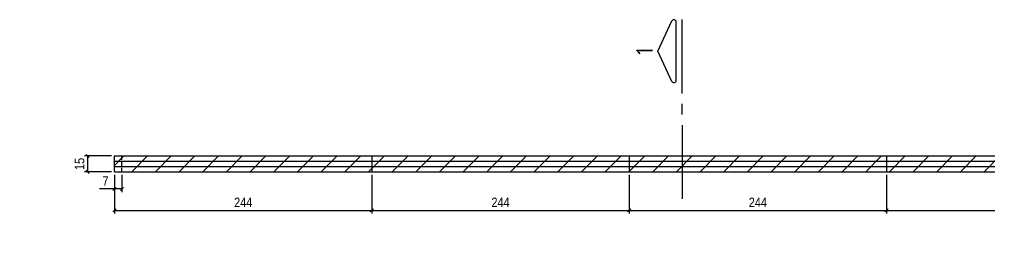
# Model space of a CAD drawing. Extents: x 1860 to 8661, y -614 to 3008.
# Drawn here: x 3154 to 4074, y 2243 to 2462 of the extents above; entities that cross this region are included whole.
import ezdxf
from ezdxf.enums import TextEntityAlignment as Align

# ---------------------------------------------------------------- set-up
doc = ezdxf.new("R2010")
doc.units = 0
doc.linetypes.add('HIDDEN', pattern=[0.375, 0.25, -0.125])
for name, color, linetype in [('COTA', 241, 'Continuous'), ('F-CORTE-INDICAÇÃO', 4, 'Continuous'), ('Painéis', 200, 'Continuous'), ('SARR_2.2x7', 40, 'Continuous')]:
    doc.layers.add(name, color=color, linetype=linetype)
doc.layers.add('Hachura', color=251, linetype='Continuous', lineweight=9)
doc.styles.add('COTA TECNICA-50', font='techl___.ttf', dxfattribs={"height": 9})
doc.styles.add('ROMANS', font='romans.shx')
doc.dimstyles.new('COTA PAINEL-50', dxfattribs={"dimtxt": 9, "dimasz": 3, "dimexe": 3, "dimexo": 3, "dimgap": 3, "dimtad": 1, "dimdec": 1, "dimzin": 12, "dimdsep": 46, "dimtxsty": 'COTA TECNICA-50', "dimblk1": 'OBLIQUE', "dimblk2": 'OBLIQUE', "dimsah": 1, "dimcen": 0.9, "dimclrd": 4, "dimclre": 4, "dimclrt": 240, "dimadec": 1, "dimazin": 3, "dimtfac": 1, "dimtdec": 1, "dimtmove": 0, "dimatfit": 3, "dimfxl": 1, "dimtolj": 1, "dimtzin": 12, "dimarcsym": 0})

# ---------------------------------------------------------------- blocks, each defined once
blk = doc.blocks.new('*U38')
at = {"layer": 'F-CORTE-INDICAÇÃO'}
for p, q in [((70, 0), (0, 0)), ((80, 0), (90, 0)), ((100, 0), (170, 0))]:
    blk.add_line(p, q, dxfattribs=at)
blk.add_lwpolyline([(112, 6, -0.802585), (111.15, 9.81), (140, 23.26), (168.85, 9.81, -0.802585), (168, 6)], format="xyb", close=True, dxfattribs=at)
at = {"layer": 'F-CORTE-INDICAÇÃO', "style": 'ROMANS'}
blk.add_attdef('CORTE', text='', height=15, dxfattribs=at).set_placement((140, 35.76), align=Align.MIDDLE_CENTER)
at = {"layer": 'F-CORTE-INDICAÇÃO', "color": 2, "style": 'ROMANS'}
blk.add_attdef('FOLHA', text='', height=12, dxfattribs=at).set_placement((140, -10), align=Align.MIDDLE_CENTER)
blk = doc.blocks.new('_Oblique')
at = {"color": 0, "linetype": 'ByBlock', "lineweight": -2}
blk.add_line((-0.5, -0.5), (0.5, 0.5), dxfattribs=at)
blk = doc.blocks.new('*D1323')
at = {"layer": 'COTA', "color": 4, "lineweight": -2, "transparency": 16777216}
for p, q in [((3243.87, 2314.3), (3243.87, 2277.79)), ((3487.87, 2314.3), (3487.87, 2277.79)), ((3243.87, 2280.79), (3487.87, 2280.79))]:
    blk.add_line(p, q, dxfattribs=at)
at = {"layer": 'Defpoints', "color": 0, "transparency": 16777216}
for p in [(3243.87, 2317.3), (3487.87, 2317.3), (3487.87, 2280.79)]:
    blk.add_point(p, dxfattribs=at)
at = {"layer": 'COTA', "color": 4, "lineweight": -2, "transparency": 16777216, "xscale": 3, "yscale": 3, "zscale": 3, "rotation": 180}
blk.add_blockref('_Oblique', (3243.87, 2280.79), dxfattribs=at)
at = {"layer": 'COTA', "color": 4, "lineweight": -2, "transparency": 16777216, "xscale": 3, "yscale": 3, "zscale": 3}
blk.add_blockref('_Oblique', (3487.87, 2280.79), dxfattribs=at)
at = {"layer": 'COTA', "color": 240, "transparency": 16777216, "insert": (3365.87, 2288.35), "char_height": 9, "attachment_point": 5, "style": 'COTA TECNICA-50'}
blk.add_mtext('\\A1;244', dxfattribs=at)
blk = doc.blocks.new('*D1324')
at = {"layer": 'COTA', "color": 4, "lineweight": -2, "transparency": 16777216}
for p, q in [((3487.87, 2314.3), (3487.87, 2277.79)), ((3731.87, 2314.3), (3731.87, 2277.79)), ((3487.87, 2280.79), (3731.87, 2280.79))]:
    blk.add_line(p, q, dxfattribs=at)
at = {"layer": 'Defpoints', "color": 0, "transparency": 16777216}
for p in [(3487.87, 2317.3), (3731.87, 2317.3), (3731.87, 2280.79)]:
    blk.add_point(p, dxfattribs=at)
at = {"layer": 'COTA', "color": 4, "lineweight": -2, "transparency": 16777216, "xscale": 3, "yscale": 3, "zscale": 3, "rotation": 180}
blk.add_blockref('_Oblique', (3487.87, 2280.79), dxfattribs=at)
at = {"layer": 'COTA', "color": 4, "lineweight": -2, "transparency": 16777216, "xscale": 3, "yscale": 3, "zscale": 3}
blk.add_blockref('_Oblique', (3731.87, 2280.79), dxfattribs=at)
at = {"layer": 'COTA', "color": 240, "transparency": 16777216, "insert": (3609.87, 2288.35), "char_height": 9, "attachment_point": 5, "style": 'COTA TECNICA-50'}
blk.add_mtext('\\A1;244', dxfattribs=at)
blk = doc.blocks.new('*D1325')
at = {"layer": 'COTA', "color": 4, "lineweight": -2, "transparency": 16777216}
for p, q in [((3731.87, 2314.3), (3731.87, 2277.79)), ((3975.87, 2314.3), (3975.87, 2277.79)), ((3731.87, 2280.79), (3975.87, 2280.79))]:
    blk.add_line(p, q, dxfattribs=at)
at = {"layer": 'Defpoints', "color": 0, "transparency": 16777216}
for p in [(3731.87, 2317.3), (3975.87, 2317.3), (3975.87, 2280.79)]:
    blk.add_point(p, dxfattribs=at)
at = {"layer": 'COTA', "color": 4, "lineweight": -2, "transparency": 16777216, "xscale": 3, "yscale": 3, "zscale": 3, "rotation": 180}
blk.add_blockref('_Oblique', (3731.87, 2280.79), dxfattribs=at)
at = {"layer": 'COTA', "color": 4, "lineweight": -2, "transparency": 16777216, "xscale": 3, "yscale": 3, "zscale": 3}
blk.add_blockref('_Oblique', (3975.87, 2280.79), dxfattribs=at)
at = {"layer": 'COTA', "color": 240, "transparency": 16777216, "insert": (3853.87, 2288.35), "char_height": 9, "attachment_point": 5, "style": 'COTA TECNICA-50'}
blk.add_mtext('\\A1;244', dxfattribs=at)
blk = doc.blocks.new('*D1326')
at = {"layer": 'COTA', "color": 4, "lineweight": -2, "transparency": 16777216}
for p, q in [((3975.87, 2314.3), (3975.87, 2277.79)), ((4219.87, 2314.3), (4219.87, 2277.79)), ((3975.87, 2280.79), (4219.87, 2280.79))]:
    blk.add_line(p, q, dxfattribs=at)
at = {"layer": 'Defpoints', "color": 0, "transparency": 16777216}
for p in [(3975.87, 2317.3), (4219.87, 2317.3), (4219.87, 2280.79)]:
    blk.add_point(p, dxfattribs=at)
at = {"layer": 'COTA', "color": 4, "lineweight": -2, "transparency": 16777216, "xscale": 3, "yscale": 3, "zscale": 3, "rotation": 180}
blk.add_blockref('_Oblique', (3975.87, 2280.79), dxfattribs=at)
at = {"layer": 'COTA', "color": 4, "lineweight": -2, "transparency": 16777216, "xscale": 3, "yscale": 3, "zscale": 3}
blk.add_blockref('_Oblique', (4219.87, 2280.79), dxfattribs=at)
at = {"layer": 'COTA', "color": 240, "transparency": 16777216, "insert": (4097.87, 2288.35), "char_height": 9, "attachment_point": 5, "style": 'COTA TECNICA-50'}
blk.add_mtext('\\A1;244', dxfattribs=at)
blk = doc.blocks.new('*D1329')
at = {"layer": 'COTA', "color": 4, "lineweight": -2, "transparency": 16777216}
for p, q in [((3243.87, 2314.3), (3243.87, 2298.07)), ((3250.87, 2314.3), (3250.87, 2298.07)), ((3243.87, 2301.07), (3229.72, 2301.07)), ((3250.87, 2301.07), (3243.87, 2301.07))]:
    blk.add_line(p, q, dxfattribs=at)
at = {"layer": 'Defpoints', "color": 0, "transparency": 16777216}
for p in [(3243.87, 2317.3), (3250.87, 2317.3), (3243.87, 2301.07)]:
    blk.add_point(p, dxfattribs=at)
at = {"layer": 'COTA', "color": 4, "lineweight": -2, "transparency": 16777216, "xscale": 3, "yscale": 3, "zscale": 3, "rotation": 180}
blk.add_blockref('_Oblique', (3243.87, 2301.07), dxfattribs=at)
at = {"layer": 'COTA', "color": 4, "lineweight": -2, "transparency": 16777216, "xscale": 3, "yscale": 3, "zscale": 3}
blk.add_blockref('_Oblique', (3250.87, 2301.07), dxfattribs=at)
at = {"layer": 'COTA', "color": 240, "transparency": 16777216, "insert": (3235.29, 2308.64), "char_height": 9, "attachment_point": 5, "style": 'COTA TECNICA-50'}
blk.add_mtext('\\A1;7', dxfattribs=at)
blk = doc.blocks.new('*D1356')
at = {"layer": 'COTA', "color": 4, "lineweight": -2, "transparency": 16777216}
for p, q in [((3240.87, 2332.3), (3215.32, 2332.3)), ((3218.32, 2332.3), (3218.32, 2317.3)), ((3240.87, 2317.3), (3215.32, 2317.3))]:
    blk.add_line(p, q, dxfattribs=at)
at = {"layer": 'Defpoints', "color": 0, "transparency": 16777216}
for p in [(3243.87, 2332.3), (3218.32, 2317.3), (3243.87, 2317.3)]:
    blk.add_point(p, dxfattribs=at)
at = {"layer": 'COTA', "color": 4, "lineweight": -2, "transparency": 16777216, "xscale": 3, "yscale": 3, "zscale": 3}
for p, rotation in [((3218.32, 2332.3), 90), ((3218.32, 2317.3), 270)]:
    blk.add_blockref('_Oblique', p, dxfattribs=dict(at, rotation=rotation))
at = {"layer": 'COTA', "color": 240, "transparency": 16777216, "insert": (3210.72, 2324.8), "char_height": 9, "attachment_point": 5, "rotation": 90, "style": 'COTA TECNICA-50'}
blk.add_mtext('\\A1;15', dxfattribs=at)

msp = doc.modelspace()

# ---------------------------------------------------------------- hatches: boundary and pattern name
at = {"layer": 'Hachura', "linetype": 'ByBlock'}
h = msp.add_hatch(dxfattribs=at)
h.set_pattern_fill('ANSI31', color=256, scale=5)
h.paths.add_polyline_path([(3234.87, 1436.29), (3294.87, 1436.29), (3294.87, 1680.29), (3234.87, 1680.29)])
h.paths.add_polyline_path([(3234.87, 1680.29), (3294.87, 1680.29), (3294.87, 1924.29), (3234.87, 1924.29)])
h.paths.add_polyline_path([(3234.87, 1924.29), (3294.87, 1924.29), (3294.87, 2136.79), (3234.87, 2136.79)])
h.paths.add_polyline_path([(3478.87, 2136.79), (3478.87, 2196.79), (3234.87, 2196.79), (3234.87, 2136.79)])
h.paths.add_polyline_path([(3722.87, 2136.79), (3722.87, 2196.79), (3478.87, 2196.79), (3478.87, 2136.79)])
h.paths.add_polyline_path([(3966.87, 2136.79), (3966.87, 2196.79), (3722.87, 2196.79), (3722.87, 2136.79)])
h.paths.add_polyline_path([(4210.87, 2136.79), (4210.87, 2196.79), (3966.87, 2196.79), (3966.87, 2136.79)])
h.paths.add_polyline_path([(4454.87, 2136.79), (4454.87, 2196.79), (4210.87, 2196.79), (4210.87, 2136.79)])
h.paths.add_polyline_path([(4454.87, 2196.79), (4454.87, 2136.79), (4698.87, 2136.79), (4698.87, 2196.79)])
h.paths.add_polyline_path([(4698.87, 2196.79), (4698.87, 2136.79), (4942.87, 2136.79), (4942.87, 2196.79)])
h.paths.add_polyline_path([(4942.87, 2196.79), (4942.87, 2136.79), (5186.87, 2136.79), (5186.87, 2196.79)])
h.paths.add_polyline_path([(5186.87, 2196.79), (5186.87, 2136.79), (5430.87, 2136.79), (5430.87, 2196.79)])
h.paths.add_polyline_path([(5520.87, 2136.79), (5520.87, 2196.79), (5430.87, 2196.79), (5430.87, 2136.79)])
h.paths.add_polyline_path([(5439.87, 2332.3), (5439.87, 2317.3), (5535.87, 2317.3), (5535.87, 2332.3)])
h.paths.add_polyline_path([(5439.87, 2317.3), (5439.87, 2332.3), (5195.87, 2332.3), (5195.87, 2317.3)])
h.paths.add_polyline_path([(4951.87, 2332.3), (4951.87, 2317.3), (5195.87, 2317.3), (5195.87, 2332.3)])
h.paths.add_polyline_path([(4951.87, 2317.3), (4951.87, 2332.3), (4707.87, 2332.3), (4707.87, 2317.3)])
h.paths.add_polyline_path([(4463.87, 2332.3), (4463.87, 2317.3), (4707.87, 2317.3), (4707.87, 2332.3)])
h.paths.add_polyline_path([(4219.87, 2332.3), (4219.87, 2317.3), (4463.87, 2317.3), (4463.87, 2332.3)])
h.paths.add_polyline_path([(4219.87, 2317.3), (4219.87, 2332.3), (3975.87, 2332.3), (3975.87, 2317.3)])
h.paths.add_polyline_path([(3975.87, 2317.3), (3975.87, 2332.3), (3731.87, 2332.3), (3731.87, 2317.3)])
h.paths.add_polyline_path([(3731.87, 2317.3), (3731.87, 2332.3), (3487.87, 2332.3), (3487.87, 2317.3)])
h.paths.add_polyline_path([(3243.87, 2332.3), (3243.87, 2317.3), (3487.87, 2317.3), (3487.87, 2332.3)])
h.paths.add_polyline_path([(3153.66, 1932.79), (3168.66, 1932.79), (3168.66, 2176.79), (3153.66, 2176.79)])
h.paths.add_polyline_path([(3168.66, 1932.79), (3153.66, 1932.79), (3153.66, 1688.79), (3168.66, 1688.79)])
h.paths.add_polyline_path([(3153.66, 1665.29), (3168.66, 1665.29), (3168.66, 1688.79), (3153.66, 1688.79)])
h.paths.add_polyline_path([(3153.66, 1421.29), (3168.66, 1421.29), (3168.66, 1665.29), (3153.66, 1665.29)])

# ---------------------------------------------------------------- linework, layer by layer
at = {"layer": 'Painéis'}
for p, q in [((3243.87, 2332.3), (5535.87, 2332.3)), ((3243.87, 2317.3), (3243.87, 2332.3)), ((3487.87, 2332.3), (3487.87, 2317.3)), ((3731.87, 2332.3), (3731.87, 2317.3)), ((3975.87, 2332.3), (3975.87, 2317.3)), ((3243.87, 2317.3), (5535.87, 2317.3))]:
    msp.add_line(p, q, dxfattribs=at)
at = {"layer": 'SARR_2.2x7', "linetype": 'HIDDEN', "ltscale": 15}
msp.add_line((3250.87, 2317.3), (3250.87, 2332.3), dxfattribs=at)
at = {"layer": 'SARR_2.2x7'}
for p, q in [((3243.87, 2327.3), (3487.87, 2327.3)), ((3243.87, 2322.3), (3487.87, 2322.3)), ((3487.87, 2327.3), (3731.87, 2327.3)), ((3487.87, 2322.3), (3731.87, 2322.3)), ((3731.87, 2327.3), (3975.87, 2327.3)), ((3731.87, 2322.3), (3975.87, 2322.3)), ((3975.87, 2327.3), (4219.87, 2327.3)), ((3975.87, 2322.3), (4219.87, 2322.3))]:
    msp.add_line(p, q, dxfattribs=at)

# ---------------------------------------------------------------- block references
at = {"layer": 'F-CORTE-INDICAÇÃO', "linetype": 'Continuous'}
ref = msp.add_blockref('*U38', (3782.23, 2291.62), dxfattribs=dict(at, rotation=90))
ref.add_attrib('CORTE', '1', dxfattribs={"height": 15, "rotation": 90, "style": 'ROMANS'}).set_placement((3746.47, 2431.62), align=Align.MIDDLE_CENTER)

# ---------------------------------------------------------------- dimensions: what is measured, and where the dimension line sits
at = {"layer": 'COTA'}
dim = msp.add_linear_dim(base=(3218.32, 2317.3), p1=(3243.87, 2332.3), p2=(3243.87, 2317.3), angle=90, dimstyle='COTA PAINEL-50', dxfattribs=at)
dim.commit()
dim.dimension.update_dxf_attribs({"geometry": '*D1356', "text_midpoint": (3210.72, 2324.8)})
for base, p1, p2, picture, middle in [((3243.87, 2301.07), (3250.87, 2317.3), (3243.87, 2317.3), '*D1329', (3235.29, 2308.64)), ((3487.87, 2280.79), (3243.87, 2317.3), (3487.87, 2317.3), '*D1323', (3365.87, 2288.35))]:
    dim = msp.add_linear_dim(base=base, p1=p1, p2=p2, dimstyle='COTA PAINEL-50', dxfattribs=at)
    dim.commit()
    dim.dimension.update_dxf_attribs({"geometry": picture, "text_midpoint": middle})
for base, p1, p2, picture, middle in [((3731.87, 2280.79), (3487.87, 2317.3), (3731.87, 2317.3), '*D1324', (3609.87, 2288.35)), ((3975.87, 2280.79), (3731.87, 2317.3), (3975.87, 2317.3), '*D1325', (3853.87, 2288.35)), ((4219.87, 2280.79), (3975.87, 2317.3), (4219.87, 2317.3), '*D1326', (4097.87, 2288.35))]:
    dim = msp.add_linear_dim(base=base, p1=p1, p2=p2, dimstyle='COTA PAINEL-50', override={"dimtmove": 1}, dxfattribs=at)
    dim.commit()
    dim.dimension.update_dxf_attribs({"geometry": picture, "text_midpoint": middle})

doc.saveas('drawing.dxf')
